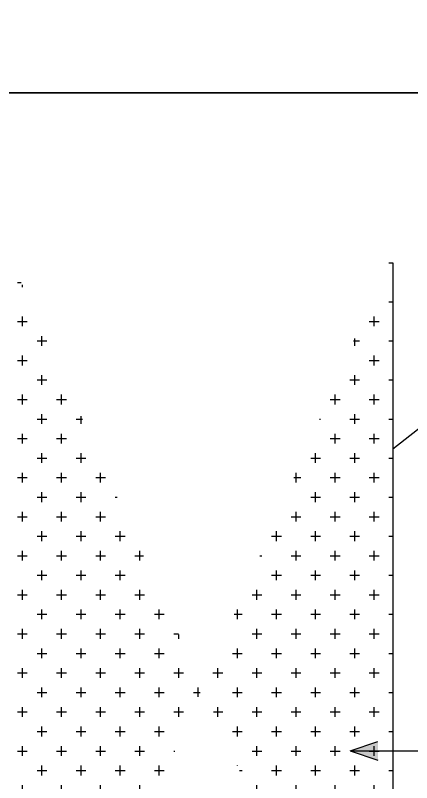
# Model space of a CAD drawing. Header units: millimetres. Extents: x 1235 to 6825, y 868 to 4348.
# Drawn here: x 2927.1 to 3009.7, y 1775.2 to 1935.3 of the extents above; entities that cross this region are included whole.
import ezdxf

# ---------------------------------------------------------------- set-up
doc = ezdxf.new("R2010")
doc.units = ezdxf.units.MM
doc.linetypes.add('SOLID_LINE', pattern=[0])
for name, color, linetype in [('AHAT', 3, 'Continuous'), ('KIRMIM', 1, 'Continuous'), ('MIMARI', 2, 'SOLID_LINE'), ('YAZI', 8, 'Continuous')]:
    doc.layers.add(name, color=color, linetype=linetype)

msp = doc.modelspace()

# ---------------------------------------------------------------- hatches: boundary and pattern name
at = {"layer": 'KIRMIM', "linetype": 'Continuous'}
h = msp.add_hatch(dxfattribs=at)
h.set_pattern_fill('CROSS,_I', color=256, scale=16.297397, style=2)
h.set_pattern_definition([(0, (-3566.991, -890.9376), (4.0743493, 4.0743493), [2.0371747, -6.111524]), (90, (-3565.9725, -891.956), (-4.0743493, 4.0743493), [2.0371747, -6.111524])])
edge = h.paths.add_edge_path()
edge.add_line((3005.75, 1886.16), (3005.75, 1706.28))
edge.add_line((2925.38, 1886.16), (2925.38, 1701.74))
at = {"layer": 'MIMARI', "linetype": 'Continuous'}
msp.add_hatch(color=256, dxfattribs=at).paths.add_polyline_path([(3002.65, 1779.96), (3002.65, 1783.81), (2996.88, 1781.88)])

# ---------------------------------------------------------------- linework, layer by layer
at = {"layer": 'AHAT', "linetype": 'Continuous'}
for q in [(3029.42, 1863.6), (3005.75, 1646.06)]:
    msp.add_line((3005.75, 1844.87), q, dxfattribs=at)
at = {"layer": 'MIMARI', "linetype": 'Continuous'}
for p, q in [((3005.75, 1883.69), (3005.75, 1712.43)), ((2996.88, 1781.88), (3002.65, 1783.81)), ((2996.88, 1781.88), (3032.19, 1781.88)), ((2996.88, 1781.88), (3002.65, 1779.96))]:
    msp.add_line(p, q, dxfattribs=at)
at = {"layer": 'YAZI'}
for points in [[(2840.38, 2373.28), (3250.03, 2373.28), (3250.03, 1919.16), (2840.38, 1919.16)], [(2840.38, 1919.16), (3250.03, 1919.16), (3250.03, 1454.57), (2840.38, 1454.57)]]:
    msp.add_lwpolyline(points, close=True, dxfattribs=at)

doc.saveas('drawing.dxf')
